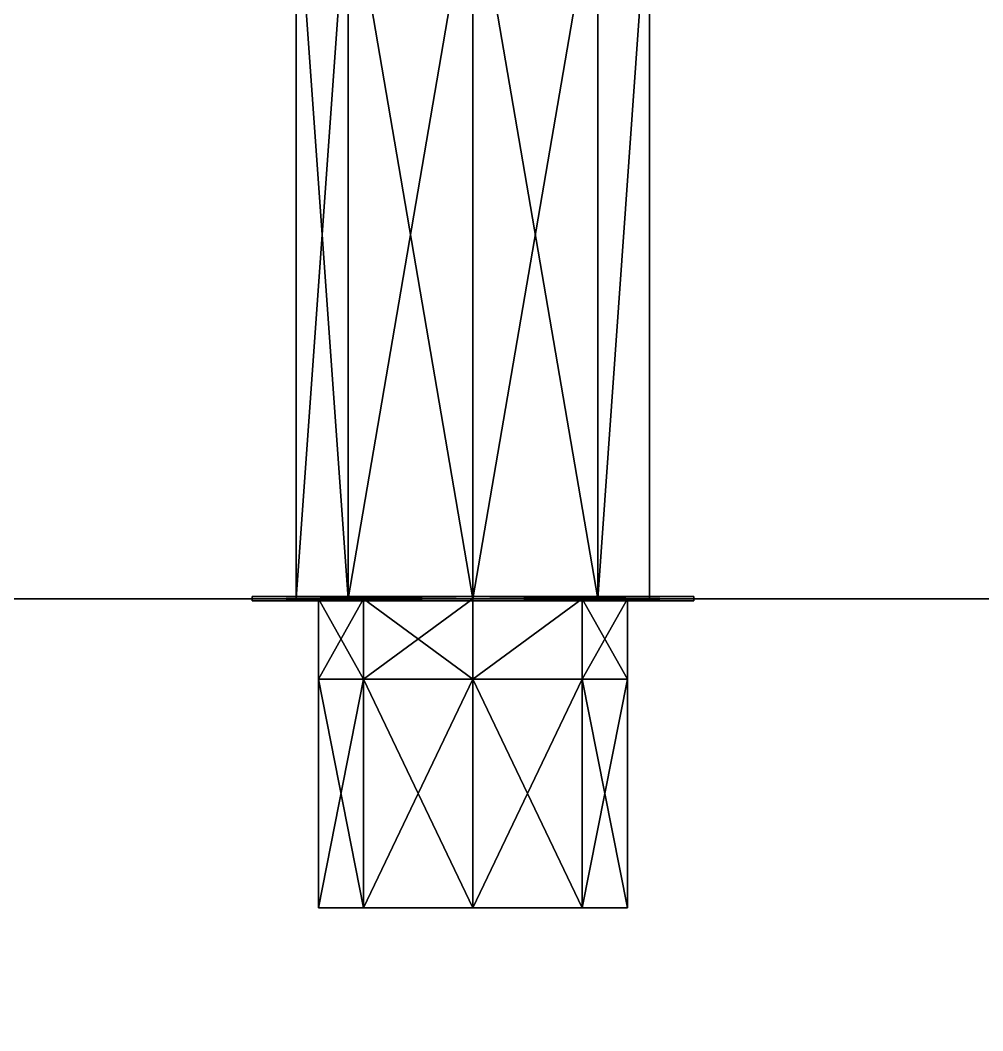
# Model space of a CAD drawing. Extents: x -150 to 2334, y -150 to 2984.
# Drawn here: x 2093.75 to 2115.54, y 36.01 to 58.89 of the extents above; entities that cross this region are included whole.
import ezdxf

# ---------------------------------------------------------------- set-up
doc = ezdxf.new("R2010")
doc.units = 0
for name, color, linetype in [('LAYER0', 7, 'CONTINUOUS'), ('LAYER226', 7, 'CONTINUOUS'), ('LAYER231', 9, 'CONTINUOUS'), ('LAYER239', 9, 'CONTINUOUS'), ('LAYER278', 7, 'CONTINUOUS'), ('LAYER309', 7, 'CONTINUOUS'), ('LAYER31', 7, 'CONTINUOUS'), ('LAYER56', 7, 'CONTINUOUS'), ('LAYER6', 7, 'CONTINUOUS')]:
    doc.layers.add(name, color=color, linetype=linetype)

msp = doc.modelspace()

# ---------------------------------------------------------------- linework, layer by layer
at = {"layer": 'LAYER0', "invisible_edges": 1}
for points in [[(2334, 2984, -5), (-150, -150, -5), (-150, 2984, -5), (2334, 2984, -5)], [(-150, -150, -5), (2334, 2984, -5), (2334, -150, -5), (-150, -150, -5)], [(2334, -150), (-150, 2984), (-150, -150), (2334, -150)], [(-150, 2984), (2334, -150), (2334, 2984), (-150, 2984)]]:
    msp.add_3dface(points, dxfattribs=at)
at = {"layer": 'LAYER226', "invisible_edges": 1}
for points in [[(2164, 45.79199), (1614, 45.79199, 2350), (2164, 45.79199, 2350), (2164, 45.79199)], [(1614, 45.79199, 2350), (2164, 45.79199), (1614, 45.79199), (1614, 45.79199, 2350)], [(2164, 45.79199), (1614, 27.79199), (1614, 45.79199), (2164, 45.79199)], [(1614, 27.79199), (2164, 45.79199), (2164, 27.79199), (1614, 27.79199)], [(2164, 27.79199, 2350), (1614, 45.79199, 2350), (1614, 27.79199, 2350), (2164, 27.79199, 2350)], [(1614, 45.79199, 2350), (2164, 27.79199, 2350), (2164, 45.79199, 2350), (1614, 45.79199, 2350)]]:
    msp.add_3dface(points, dxfattribs=at)
at = {"layer": 'LAYER231'}
for points in [[(2101.172, 45.79199, 86.17157), (2100, 62.29199, 89), (2101.172, 62.29199, 86.17157), (2101.172, 45.79199, 86.17157)], [(2100, 45.79199, 89), (2100, 62.29199, 89), (2101.172, 45.79199, 86.17157), (2100, 45.79199, 89)], [(2100, 45.79199, 89), (2101.172, 62.29199, 91.82843), (2100, 62.29199, 89), (2100, 45.79199, 89)], [(2101.172, 45.79199, 91.82843), (2101.172, 62.29199, 91.82843), (2100, 45.79199, 89), (2101.172, 45.79199, 91.82843)], [(2104, 45.79199, 85), (2101.172, 62.29199, 86.17157), (2104, 62.29199, 85), (2104, 45.79199, 85)], [(2101.172, 45.79199, 86.17157), (2101.172, 62.29199, 86.17157), (2104, 45.79199, 85), (2101.172, 45.79199, 86.17157)], [(2101.172, 45.79199, 91.82843), (2104, 62.29199, 93), (2101.172, 62.29199, 91.82843), (2101.172, 45.79199, 91.82843)], [(2104, 45.79199, 93), (2104, 62.29199, 93), (2101.172, 45.79199, 91.82843), (2104, 45.79199, 93)], [(2101.172, 45.79199, 91.82843), (2104, 62.29199, 93), (2101.172, 62.29199, 91.82843), (2101.172, 45.79199, 91.82843)], [(2104, 45.79199, 93), (2104, 62.29199, 93), (2101.172, 45.79199, 91.82843), (2104, 45.79199, 93)], [(2106.828, 45.79199, 86.17157), (2104, 62.29199, 85), (2106.828, 62.29199, 86.17157), (2106.828, 45.79199, 86.17157)], [(2104, 45.79199, 85), (2104, 62.29199, 85), (2106.828, 45.79199, 86.17157), (2104, 45.79199, 85)], [(2104, 45.79199, 93), (2106.828, 62.29199, 91.82843), (2104, 62.29199, 93), (2104, 45.79199, 93)], [(2106.828, 45.79199, 91.82843), (2106.828, 62.29199, 91.82843), (2104, 45.79199, 93), (2106.828, 45.79199, 91.82843)], [(2108, 62.29199, 89), (2106.828, 45.79199, 86.17157), (2106.828, 62.29199, 86.17157), (2108, 62.29199, 89)], [(2108, 45.79199, 89), (2106.828, 45.79199, 86.17157), (2108, 62.29199, 89), (2108, 45.79199, 89)], [(2108, 62.29199, 89), (2106.828, 45.79199, 91.82843), (2108, 45.79199, 89), (2108, 62.29199, 89)], [(2106.828, 62.29199, 91.82843), (2106.828, 45.79199, 91.82843), (2108, 62.29199, 89), (2106.828, 62.29199, 91.82843)], [(2099, 45.84199, 84), (2109, 45.84199, 94), (2109, 45.84199, 84), (2099, 45.84199, 84)], [(2099, 45.84199, 94), (2109, 45.84199, 94), (2099, 45.84199, 84), (2099, 45.84199, 94)], [(2099, 45.74199, 84), (2109, 45.84199, 84), (2109, 45.74199, 84), (2099, 45.74199, 84)], [(2099, 45.84199, 84), (2109, 45.84199, 84), (2099, 45.74199, 84), (2099, 45.84199, 84)], [(2099, 45.84199, 94), (2099, 45.74199, 84), (2099, 45.84199, 84), (2099, 45.84199, 94)], [(2099, 45.74199, 94), (2099, 45.74199, 84), (2099, 45.84199, 94), (2099, 45.74199, 94)], [(2109, 45.74199, 94), (2099, 45.84199, 94), (2099, 45.74199, 94), (2109, 45.74199, 94)], [(2109, 45.84199, 94), (2099, 45.84199, 94), (2109, 45.74199, 94), (2109, 45.84199, 94)], [(2099, 45.84199, 84), (2109, 45.84199, 94), (2109, 45.84199, 84), (2099, 45.84199, 84)], [(2099, 45.84199, 94), (2109, 45.84199, 94), (2099, 45.84199, 84), (2099, 45.84199, 94)], [(2099, 45.84199, 84), (2099, 45.74199, 94), (2099, 45.84199, 94), (2099, 45.84199, 84)], [(2099, 45.74199, 84), (2099, 45.74199, 94), (2099, 45.84199, 84), (2099, 45.74199, 84)], [(2109, 45.74199, 94), (2099, 45.84199, 94), (2099, 45.74199, 94), (2109, 45.74199, 94)], [(2109, 45.84199, 94), (2099, 45.84199, 94), (2109, 45.74199, 94), (2109, 45.84199, 94)], [(2099, 45.74199, 84), (2109, 45.84199, 84), (2109, 45.74199, 84), (2099, 45.74199, 84)], [(2099, 45.84199, 84), (2109, 45.84199, 84), (2099, 45.74199, 84), (2099, 45.84199, 84)], [(2101.525, 45.79199, 86.52512), (2100.5, 43.97177, 89), (2100.5, 45.79199, 89), (2101.525, 45.79199, 86.52512)], [(2101.525, 43.97177, 86.52512), (2100.5, 43.97177, 89), (2101.525, 45.79199, 86.52512), (2101.525, 43.97177, 86.52512)], [(2100.5, 45.79199, 89), (2101.525, 43.97177, 91.47488), (2101.525, 45.79199, 91.47488), (2100.5, 45.79199, 89)], [(2100.5, 43.97177, 89), (2101.525, 43.97177, 91.47488), (2100.5, 45.79199, 89), (2100.5, 43.97177, 89)], [(2104, 45.79199, 85.5), (2101.525, 43.97177, 86.52512), (2101.525, 45.79199, 86.52512), (2104, 45.79199, 85.5)], [(2104, 43.97177, 85.5), (2101.525, 43.97177, 86.52512), (2104, 45.79199, 85.5), (2104, 43.97177, 85.5)], [(2104, 43.97177, 92.5), (2101.525, 45.79199, 91.47488), (2101.525, 43.97177, 91.47488), (2104, 43.97177, 92.5)], [(2104, 45.79199, 92.5), (2101.525, 45.79199, 91.47488), (2104, 43.97177, 92.5), (2104, 45.79199, 92.5)], [(2101.525, 43.97177, 91.47488), (2104, 45.79199, 92.5), (2101.525, 45.79199, 91.47488), (2101.525, 43.97177, 91.47488)], [(2104, 43.97177, 92.5), (2104, 45.79199, 92.5), (2101.525, 43.97177, 91.47488), (2104, 43.97177, 92.5)], [(2106.475, 45.79199, 86.52512), (2104, 43.97177, 85.5), (2104, 45.79199, 85.5), (2106.475, 45.79199, 86.52512)], [(2106.475, 43.97177, 86.52512), (2104, 43.97177, 85.5), (2106.475, 45.79199, 86.52512), (2106.475, 43.97177, 86.52512)], [(2106.475, 45.79199, 91.47488), (2104, 43.97177, 92.5), (2106.475, 43.97177, 91.47488), (2106.475, 45.79199, 91.47488)], [(2104, 45.79199, 92.5), (2104, 43.97177, 92.5), (2106.475, 45.79199, 91.47488), (2104, 45.79199, 92.5)], [(2106.475, 45.79199, 86.52512), (2107.5, 43.97177, 89), (2106.475, 43.97177, 86.52512), (2106.475, 45.79199, 86.52512)], [(2107.5, 45.79199, 89), (2107.5, 43.97177, 89), (2106.475, 45.79199, 86.52512), (2107.5, 45.79199, 89)], [(2107.5, 45.79199, 89), (2106.475, 43.97177, 91.47488), (2107.5, 43.97177, 89), (2107.5, 45.79199, 89)], [(2106.475, 45.79199, 91.47488), (2106.475, 43.97177, 91.47488), (2107.5, 45.79199, 89), (2106.475, 45.79199, 91.47488)], [(2109, 45.84199, 84), (2109, 45.74199, 94), (2109, 45.84199, 94), (2109, 45.84199, 84)], [(2109, 45.74199, 84), (2109, 45.74199, 94), (2109, 45.84199, 84), (2109, 45.74199, 84)], [(2109, 45.74199, 84), (2109, 45.84199, 94), (2109, 45.74199, 94), (2109, 45.74199, 84)], [(2109, 45.84199, 84), (2109, 45.84199, 94), (2109, 45.74199, 84), (2109, 45.84199, 84)], [(2099, 45.74199, 84), (2109, 45.74199, 94), (2109, 45.74199, 84), (2099, 45.74199, 84)], [(2099, 45.74199, 94), (2109, 45.74199, 94), (2099, 45.74199, 84), (2099, 45.74199, 94)], [(2109, 45.74199, 84), (2099, 45.74199, 94), (2099, 45.74199, 84), (2109, 45.74199, 84)], [(2109, 45.74199, 94), (2099, 45.74199, 94), (2109, 45.74199, 84), (2109, 45.74199, 94)], [(2101.525, 38.79199, 86.52512), (2100.5, 43.97177, 89), (2101.525, 43.97177, 86.52512), (2101.525, 38.79199, 86.52512)], [(2100.5, 38.79199, 89), (2100.5, 43.97177, 89), (2101.525, 38.79199, 86.52512), (2100.5, 38.79199, 89)], [(2100.5, 38.79199, 89), (2101.525, 43.97177, 91.47488), (2100.5, 43.97177, 89), (2100.5, 38.79199, 89)], [(2101.525, 38.79199, 91.47488), (2101.525, 43.97177, 91.47488), (2100.5, 38.79199, 89), (2101.525, 38.79199, 91.47488)], [(2104, 38.79199, 85.5), (2101.525, 43.97177, 86.52512), (2104, 43.97177, 85.5), (2104, 38.79199, 85.5)], [(2101.525, 38.79199, 86.52512), (2101.525, 43.97177, 86.52512), (2104, 38.79199, 85.5), (2101.525, 38.79199, 86.52512)], [(2104, 38.79199, 92.5), (2101.525, 43.97177, 91.47488), (2101.525, 38.79199, 91.47488), (2104, 38.79199, 92.5)], [(2104, 43.97177, 92.5), (2101.525, 43.97177, 91.47488), (2104, 38.79199, 92.5), (2104, 43.97177, 92.5)], [(2101.525, 38.79199, 91.47488), (2104, 43.97177, 92.5), (2101.525, 43.97177, 91.47488), (2101.525, 38.79199, 91.47488)], [(2104, 38.79199, 92.5), (2104, 43.97177, 92.5), (2101.525, 38.79199, 91.47488), (2104, 38.79199, 92.5)], [(2106.475, 38.79199, 86.52512), (2104, 43.97177, 85.5), (2106.475, 43.97177, 86.52512), (2106.475, 38.79199, 86.52512)], [(2104, 38.79199, 85.5), (2104, 43.97177, 85.5), (2106.475, 38.79199, 86.52512), (2104, 38.79199, 85.5)], [(2106.475, 43.97177, 91.47488), (2104, 38.79199, 92.5), (2106.475, 38.79199, 91.47488), (2106.475, 43.97177, 91.47488)], [(2104, 43.97177, 92.5), (2104, 38.79199, 92.5), (2106.475, 43.97177, 91.47488), (2104, 43.97177, 92.5)], [(2106.475, 43.97177, 86.52512), (2107.5, 38.79199, 89), (2106.475, 38.79199, 86.52512), (2106.475, 43.97177, 86.52512)], [(2107.5, 43.97177, 89), (2107.5, 38.79199, 89), (2106.475, 43.97177, 86.52512), (2107.5, 43.97177, 89)], [(2107.5, 43.97177, 89), (2106.475, 38.79199, 91.47488), (2107.5, 38.79199, 89), (2107.5, 43.97177, 89)], [(2106.475, 43.97177, 91.47488), (2106.475, 38.79199, 91.47488), (2107.5, 43.97177, 89), (2106.475, 43.97177, 91.47488)], [(2107.5, 38.79199, 89), (2100.5, 38.79199, 89), (2101.525, 38.79199, 86.52512), (2107.5, 38.79199, 89)], [(2106.475, 38.79199, 91.47488), (2100.5, 38.79199, 89), (2107.5, 38.79199, 89), (2106.475, 38.79199, 91.47488)], [(2104, 38.79199, 92.5), (2100.5, 38.79199, 89), (2106.475, 38.79199, 91.47488), (2104, 38.79199, 92.5)], [(2101.525, 38.79199, 91.47488), (2100.5, 38.79199, 89), (2104, 38.79199, 92.5), (2101.525, 38.79199, 91.47488)], [(2106.475, 38.79199, 86.52512), (2101.525, 38.79199, 86.52512), (2104, 38.79199, 85.5), (2106.475, 38.79199, 86.52512)], [(2107.5, 38.79199, 89), (2101.525, 38.79199, 86.52512), (2106.475, 38.79199, 86.52512), (2107.5, 38.79199, 89)]]:
    msp.add_3dface(points, dxfattribs=at)
at = {"layer": 'LAYER239'}
for points in [[(2101.172, 62.29199, 2342.828), (2100, 62.29199, 2340), (2101.172, 45.79199, 2342.828), (2101.172, 62.29199, 2342.828)], [(2101.172, 45.79199, 2342.828), (2100, 62.29199, 2340), (2100, 45.79199, 2340), (2101.172, 45.79199, 2342.828)], [(2100, 62.29199, 2340), (2101.172, 62.29199, 2337.172), (2100, 45.79199, 2340), (2100, 62.29199, 2340)], [(2100, 45.79199, 2340), (2101.172, 62.29199, 2337.172), (2101.172, 45.79199, 2337.172), (2100, 45.79199, 2340)], [(2104, 62.29199, 2344), (2101.172, 62.29199, 2342.828), (2104, 45.79199, 2344), (2104, 62.29199, 2344)], [(2104, 45.79199, 2344), (2101.172, 62.29199, 2342.828), (2101.172, 45.79199, 2342.828), (2104, 45.79199, 2344)], [(2101.172, 62.29199, 2337.172), (2104, 62.29199, 2336), (2101.172, 45.79199, 2337.172), (2101.172, 62.29199, 2337.172)], [(2101.172, 45.79199, 2337.172), (2104, 62.29199, 2336), (2104, 45.79199, 2336), (2101.172, 45.79199, 2337.172)], [(2101.172, 62.29199, 2337.172), (2104, 62.29199, 2336), (2101.172, 45.79199, 2337.172), (2101.172, 62.29199, 2337.172)], [(2101.172, 45.79199, 2337.172), (2104, 62.29199, 2336), (2104, 45.79199, 2336), (2101.172, 45.79199, 2337.172)], [(2106.828, 62.29199, 2342.828), (2104, 62.29199, 2344), (2106.828, 45.79199, 2342.828), (2106.828, 62.29199, 2342.828)], [(2106.828, 45.79199, 2342.828), (2104, 62.29199, 2344), (2104, 45.79199, 2344), (2106.828, 45.79199, 2342.828)], [(2104, 62.29199, 2336), (2106.828, 62.29199, 2337.172), (2104, 45.79199, 2336), (2104, 62.29199, 2336)], [(2104, 45.79199, 2336), (2106.828, 62.29199, 2337.172), (2106.828, 45.79199, 2337.172), (2104, 45.79199, 2336)], [(2106.828, 62.29199, 2342.828), (2106.828, 45.79199, 2342.828), (2108, 62.29199, 2340), (2106.828, 62.29199, 2342.828)], [(2108, 62.29199, 2340), (2106.828, 45.79199, 2342.828), (2108, 45.79199, 2340), (2108, 62.29199, 2340)], [(2108, 45.79199, 2340), (2106.828, 45.79199, 2337.172), (2108, 62.29199, 2340), (2108, 45.79199, 2340)], [(2108, 62.29199, 2340), (2106.828, 45.79199, 2337.172), (2106.828, 62.29199, 2337.172), (2108, 62.29199, 2340)], [(2109, 45.84199, 2345), (2109, 45.84199, 2335), (2099, 45.84199, 2345), (2109, 45.84199, 2345)], [(2099, 45.84199, 2345), (2109, 45.84199, 2335), (2099, 45.84199, 2335), (2099, 45.84199, 2345)], [(2109, 45.74199, 2345), (2109, 45.84199, 2345), (2099, 45.74199, 2345), (2109, 45.74199, 2345)], [(2099, 45.74199, 2345), (2109, 45.84199, 2345), (2099, 45.84199, 2345), (2099, 45.74199, 2345)], [(2099, 45.84199, 2345), (2099, 45.74199, 2345), (2099, 45.84199, 2335), (2099, 45.84199, 2345)], [(2099, 45.84199, 2335), (2099, 45.74199, 2345), (2099, 45.74199, 2335), (2099, 45.84199, 2335)], [(2099, 45.74199, 2335), (2099, 45.84199, 2335), (2109, 45.74199, 2335), (2099, 45.74199, 2335)], [(2109, 45.74199, 2335), (2099, 45.84199, 2335), (2109, 45.84199, 2335), (2109, 45.74199, 2335)], [(2109, 45.84199, 2345), (2109, 45.84199, 2335), (2099, 45.84199, 2345), (2109, 45.84199, 2345)], [(2099, 45.84199, 2345), (2109, 45.84199, 2335), (2099, 45.84199, 2335), (2099, 45.84199, 2345)], [(2099, 45.84199, 2335), (2099, 45.74199, 2335), (2099, 45.84199, 2345), (2099, 45.84199, 2335)], [(2099, 45.84199, 2345), (2099, 45.74199, 2335), (2099, 45.74199, 2345), (2099, 45.84199, 2345)], [(2099, 45.74199, 2335), (2099, 45.84199, 2335), (2109, 45.74199, 2335), (2099, 45.74199, 2335)], [(2109, 45.74199, 2335), (2099, 45.84199, 2335), (2109, 45.84199, 2335), (2109, 45.74199, 2335)], [(2109, 45.74199, 2345), (2109, 45.84199, 2345), (2099, 45.74199, 2345), (2109, 45.74199, 2345)], [(2099, 45.74199, 2345), (2109, 45.84199, 2345), (2099, 45.84199, 2345), (2099, 45.74199, 2345)], [(2100.5, 45.79199, 2340), (2100.5, 43.97177, 2340), (2101.525, 45.79199, 2342.475), (2100.5, 45.79199, 2340)], [(2101.525, 45.79199, 2342.475), (2100.5, 43.97177, 2340), (2101.525, 43.97177, 2342.475), (2101.525, 45.79199, 2342.475)], [(2101.525, 45.79199, 2337.525), (2101.525, 43.97177, 2337.525), (2100.5, 45.79199, 2340), (2101.525, 45.79199, 2337.525)], [(2100.5, 45.79199, 2340), (2101.525, 43.97177, 2337.525), (2100.5, 43.97177, 2340), (2100.5, 45.79199, 2340)], [(2101.525, 45.79199, 2342.475), (2101.525, 43.97177, 2342.475), (2104, 45.79199, 2343.5), (2101.525, 45.79199, 2342.475)], [(2104, 45.79199, 2343.5), (2101.525, 43.97177, 2342.475), (2104, 43.97177, 2343.5), (2104, 45.79199, 2343.5)], [(2101.525, 43.97177, 2337.525), (2101.525, 45.79199, 2337.525), (2104, 43.97177, 2336.5), (2101.525, 43.97177, 2337.525)], [(2104, 43.97177, 2336.5), (2101.525, 45.79199, 2337.525), (2104, 45.79199, 2336.5), (2104, 43.97177, 2336.5)], [(2101.525, 45.79199, 2337.525), (2104, 45.79199, 2336.5), (2101.525, 43.97177, 2337.525), (2101.525, 45.79199, 2337.525)], [(2101.525, 43.97177, 2337.525), (2104, 45.79199, 2336.5), (2104, 43.97177, 2336.5), (2101.525, 43.97177, 2337.525)], [(2104, 45.79199, 2343.5), (2104, 43.97177, 2343.5), (2106.475, 45.79199, 2342.475), (2104, 45.79199, 2343.5)], [(2106.475, 45.79199, 2342.475), (2104, 43.97177, 2343.5), (2106.475, 43.97177, 2342.475), (2106.475, 45.79199, 2342.475)], [(2106.475, 43.97177, 2337.525), (2104, 43.97177, 2336.5), (2106.475, 45.79199, 2337.525), (2106.475, 43.97177, 2337.525)], [(2106.475, 45.79199, 2337.525), (2104, 43.97177, 2336.5), (2104, 45.79199, 2336.5), (2106.475, 45.79199, 2337.525)], [(2106.475, 43.97177, 2342.475), (2107.5, 43.97177, 2340), (2106.475, 45.79199, 2342.475), (2106.475, 43.97177, 2342.475)], [(2106.475, 45.79199, 2342.475), (2107.5, 43.97177, 2340), (2107.5, 45.79199, 2340), (2106.475, 45.79199, 2342.475)], [(2107.5, 43.97177, 2340), (2106.475, 43.97177, 2337.525), (2107.5, 45.79199, 2340), (2107.5, 43.97177, 2340)], [(2107.5, 45.79199, 2340), (2106.475, 43.97177, 2337.525), (2106.475, 45.79199, 2337.525), (2107.5, 45.79199, 2340)], [(2109, 45.84199, 2335), (2109, 45.74199, 2335), (2109, 45.84199, 2345), (2109, 45.84199, 2335)], [(2109, 45.84199, 2345), (2109, 45.74199, 2335), (2109, 45.74199, 2345), (2109, 45.84199, 2345)], [(2109, 45.74199, 2335), (2109, 45.84199, 2335), (2109, 45.74199, 2345), (2109, 45.74199, 2335)], [(2109, 45.74199, 2345), (2109, 45.84199, 2335), (2109, 45.84199, 2345), (2109, 45.74199, 2345)], [(2109, 45.74199, 2345), (2109, 45.74199, 2335), (2099, 45.74199, 2345), (2109, 45.74199, 2345)], [(2099, 45.74199, 2345), (2109, 45.74199, 2335), (2099, 45.74199, 2335), (2099, 45.74199, 2345)], [(2099, 45.74199, 2345), (2099, 45.74199, 2335), (2109, 45.74199, 2345), (2099, 45.74199, 2345)], [(2109, 45.74199, 2345), (2099, 45.74199, 2335), (2109, 45.74199, 2335), (2109, 45.74199, 2345)], [(2101.525, 43.97177, 2342.475), (2100.5, 43.97177, 2340), (2101.525, 38.79199, 2342.475), (2101.525, 43.97177, 2342.475)], [(2101.525, 38.79199, 2342.475), (2100.5, 43.97177, 2340), (2100.5, 38.79199, 2340), (2101.525, 38.79199, 2342.475)], [(2100.5, 43.97177, 2340), (2101.525, 43.97177, 2337.525), (2100.5, 38.79199, 2340), (2100.5, 43.97177, 2340)], [(2100.5, 38.79199, 2340), (2101.525, 43.97177, 2337.525), (2101.525, 38.79199, 2337.525), (2100.5, 38.79199, 2340)], [(2104, 43.97177, 2343.5), (2101.525, 43.97177, 2342.475), (2104, 38.79199, 2343.5), (2104, 43.97177, 2343.5)], [(2104, 38.79199, 2343.5), (2101.525, 43.97177, 2342.475), (2101.525, 38.79199, 2342.475), (2104, 38.79199, 2343.5)], [(2101.525, 38.79199, 2337.525), (2101.525, 43.97177, 2337.525), (2104, 38.79199, 2336.5), (2101.525, 38.79199, 2337.525)], [(2104, 38.79199, 2336.5), (2101.525, 43.97177, 2337.525), (2104, 43.97177, 2336.5), (2104, 38.79199, 2336.5)], [(2101.525, 43.97177, 2337.525), (2104, 43.97177, 2336.5), (2101.525, 38.79199, 2337.525), (2101.525, 43.97177, 2337.525)], [(2101.525, 38.79199, 2337.525), (2104, 43.97177, 2336.5), (2104, 38.79199, 2336.5), (2101.525, 38.79199, 2337.525)], [(2106.475, 43.97177, 2342.475), (2104, 43.97177, 2343.5), (2106.475, 38.79199, 2342.475), (2106.475, 43.97177, 2342.475)], [(2106.475, 38.79199, 2342.475), (2104, 43.97177, 2343.5), (2104, 38.79199, 2343.5), (2106.475, 38.79199, 2342.475)], [(2106.475, 38.79199, 2337.525), (2104, 38.79199, 2336.5), (2106.475, 43.97177, 2337.525), (2106.475, 38.79199, 2337.525)], [(2106.475, 43.97177, 2337.525), (2104, 38.79199, 2336.5), (2104, 43.97177, 2336.5), (2106.475, 43.97177, 2337.525)], [(2106.475, 38.79199, 2342.475), (2107.5, 38.79199, 2340), (2106.475, 43.97177, 2342.475), (2106.475, 38.79199, 2342.475)], [(2106.475, 43.97177, 2342.475), (2107.5, 38.79199, 2340), (2107.5, 43.97177, 2340), (2106.475, 43.97177, 2342.475)], [(2107.5, 38.79199, 2340), (2106.475, 38.79199, 2337.525), (2107.5, 43.97177, 2340), (2107.5, 38.79199, 2340)], [(2107.5, 43.97177, 2340), (2106.475, 38.79199, 2337.525), (2106.475, 43.97177, 2337.525), (2107.5, 43.97177, 2340)], [(2101.525, 38.79199, 2342.475), (2100.5, 38.79199, 2340), (2107.5, 38.79199, 2340), (2101.525, 38.79199, 2342.475)], [(2107.5, 38.79199, 2340), (2100.5, 38.79199, 2340), (2106.475, 38.79199, 2337.525), (2107.5, 38.79199, 2340)], [(2106.475, 38.79199, 2337.525), (2100.5, 38.79199, 2340), (2104, 38.79199, 2336.5), (2106.475, 38.79199, 2337.525)], [(2104, 38.79199, 2336.5), (2100.5, 38.79199, 2340), (2101.525, 38.79199, 2337.525), (2104, 38.79199, 2336.5)], [(2104, 38.79199, 2343.5), (2101.525, 38.79199, 2342.475), (2106.475, 38.79199, 2342.475), (2104, 38.79199, 2343.5)], [(2106.475, 38.79199, 2342.475), (2101.525, 38.79199, 2342.475), (2107.5, 38.79199, 2340), (2106.475, 38.79199, 2342.475)]]:
    msp.add_3dface(points, dxfattribs=at)
at = {"layer": 'LAYER278', "invisible_edges": 1}
for points in [[(2164, 45.78802, 80), (1614, 758.458, 80), (2164, 758.458, 80), (2164, 45.78802, 80)], [(1614, 758.458, 80), (2164, 45.78802, 80), (1614, 45.78802, 80), (1614, 758.458, 80)], [(1614, 45.78802, 98), (2164, 758.458, 98), (1614, 758.458, 98), (1614, 45.78802, 98)], [(2164, 758.458, 98), (1614, 45.78802, 98), (2164, 45.78802, 98), (2164, 758.458, 98)], [(2164, 45.78802, 80), (1614, 45.78802, 98), (1614, 45.78802, 80), (2164, 45.78802, 80)], [(1614, 45.78802, 98), (2164, 45.78802, 80), (2164, 45.78802, 98), (1614, 45.78802, 98)]]:
    msp.add_3dface(points, dxfattribs=at)
at = {"layer": 'LAYER309', "invisible_edges": 1}
for points in [[(2164, 758.458, 2349), (1614, 45.78802, 2349), (2164, 45.78802, 2349), (2164, 758.458, 2349)], [(1614, 45.78802, 2349), (2164, 758.458, 2349), (1614, 758.458, 2349), (1614, 45.78802, 2349)], [(1614, 758.458, 2331), (2164, 45.78802, 2331), (1614, 45.78802, 2331), (1614, 758.458, 2331)], [(2164, 45.78802, 2331), (1614, 758.458, 2331), (2164, 758.458, 2331), (2164, 45.78802, 2331)], [(2164, 45.78802, 2331), (1614, 45.78802, 2349), (1614, 45.78802, 2331), (2164, 45.78802, 2331)], [(1614, 45.78802, 2349), (2164, 45.78802, 2331), (2164, 45.78802, 2349), (1614, 45.78802, 2349)]]:
    msp.add_3dface(points, dxfattribs=at)
at = {"layer": 'LAYER31', "invisible_edges": 1}
for points in [[(2139.4, 758.461, 1934), (1674, 45.79102, 1934), (2139.4, 45.79102, 1934), (2139.4, 758.461, 1934)], [(1674, 45.79102, 1934), (2139.4, 758.461, 1934), (1674, 758.461, 1934), (1674, 45.79102, 1934)], [(1674, 758.461, 1916), (2139.4, 45.79102, 1916), (1674, 45.79102, 1916), (1674, 758.461, 1916)], [(2139.4, 45.79102, 1916), (1674, 758.461, 1916), (2139.4, 758.461, 1916), (2139.4, 45.79102, 1916)], [(2139.4, 45.79102, 1916), (1674, 45.79102, 1934), (1674, 45.79102, 1916), (2139.4, 45.79102, 1916)], [(1674, 45.79102, 1934), (2139.4, 45.79102, 1916), (2139.4, 45.79102, 1934), (1674, 45.79102, 1934)]]:
    msp.add_3dface(points, dxfattribs=at)
at = {"layer": 'LAYER56', "invisible_edges": 1}
for points in [[(2139.4, 758.461, 296), (1674, 45.79102, 296), (2139.4, 45.79102, 296), (2139.4, 758.461, 296)], [(1674, 45.79102, 296), (2139.4, 758.461, 296), (1674, 758.461, 296), (1674, 45.79102, 296)], [(1674, 758.461, 278), (2139.4, 45.79102, 278), (1674, 45.79102, 278), (1674, 758.461, 278)], [(2139.4, 45.79102, 278), (1674, 758.461, 278), (2139.4, 758.461, 278), (2139.4, 45.79102, 278)], [(2139.4, 45.79102, 278), (1674, 45.79102, 296), (1674, 45.79102, 278), (2139.4, 45.79102, 278)], [(1674, 45.79102, 296), (2139.4, 45.79102, 278), (2139.4, 45.79102, 296), (1674, 45.79102, 296)]]:
    msp.add_3dface(points, dxfattribs=at)
at = {"layer": 'LAYER6', "invisible_edges": 1}
for points in [[(2139.4, 758.461, 866), (1674, 45.79102, 866), (2139.4, 45.79102, 866), (2139.4, 758.461, 866)], [(1674, 45.79102, 866), (2139.4, 758.461, 866), (1674, 758.461, 866), (1674, 45.79102, 866)], [(1674, 758.461, 848), (2139.4, 45.79102, 848), (1674, 45.79102, 848), (1674, 758.461, 848)], [(2139.4, 45.79102, 848), (1674, 758.461, 848), (2139.4, 758.461, 848), (2139.4, 45.79102, 848)], [(2139.4, 45.79102, 848), (1674, 45.79102, 866), (1674, 45.79102, 848), (2139.4, 45.79102, 848)], [(1674, 45.79102, 866), (2139.4, 45.79102, 848), (2139.4, 45.79102, 866), (1674, 45.79102, 866)]]:
    msp.add_3dface(points, dxfattribs=at)

doc.saveas('drawing.dxf')
